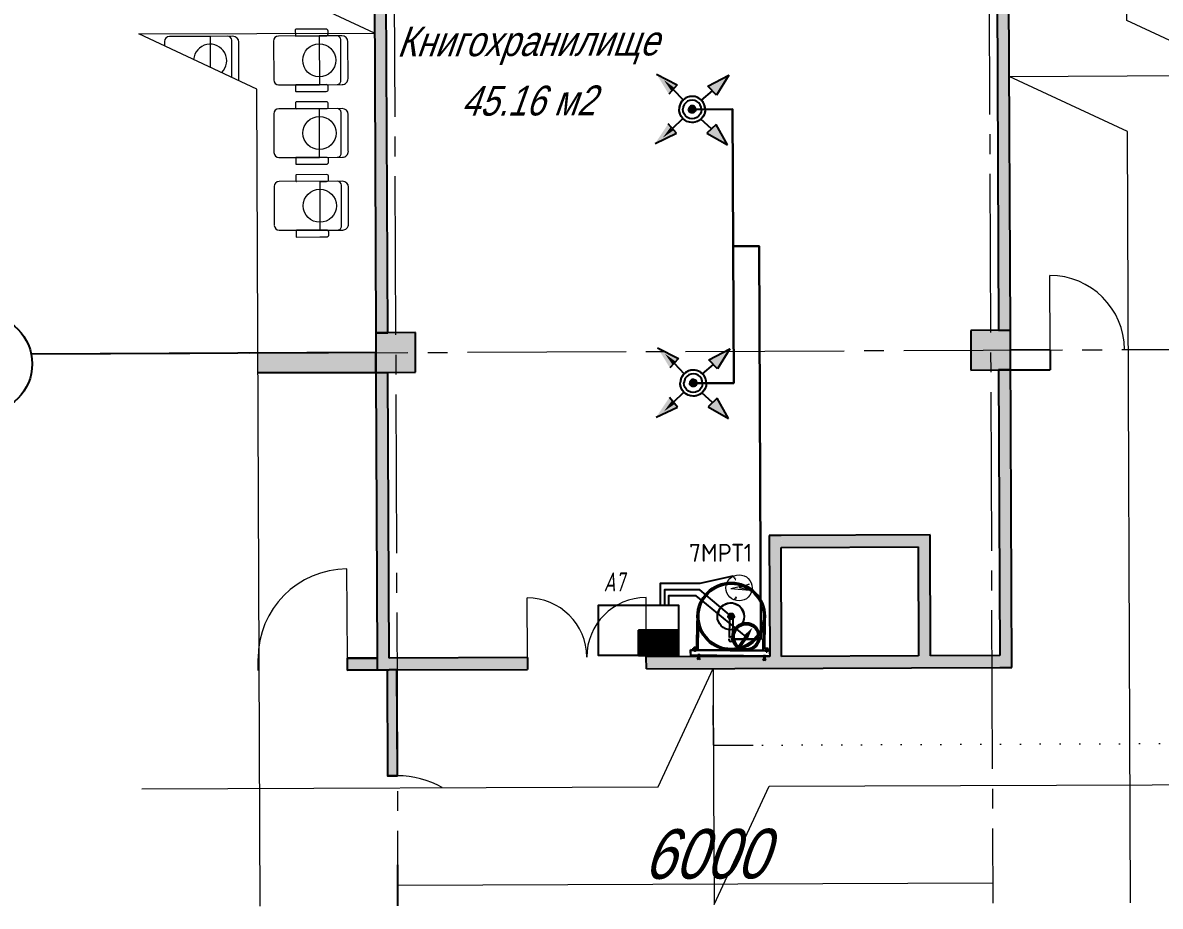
# Model space of a CAD drawing. Header units: millimetres. Extents: x 30169 to 203393, y 1026 to 13462.
# Drawn here: x 166434 to 172170, y 3835 to 8290 of the extents above; entities that cross this region are included whole.
import ezdxf

# ---------------------------------------------------------------- set-up
doc = ezdxf.new("R2010")
doc.units = ezdxf.units.MM
for name, pattern in [('DASHED', [7, 5, -2, 0]), ('LTYPE_5', [1100, 800, -100, 100, -100]), ('LTYPE_9', [100, 0, -100])]:
    doc.linetypes.add(name, pattern=pattern)
doc.layers.add('.', color=7, linetype='Continuous', lineweight=50)
doc.layers.add('ПС', color=1, linetype='Continuous', lineweight=50)
for name, color, linetype in [('FM', 6, 'Continuous'), ('JAM NOVEC SYSTEM PIPING', 3, 'Continuous'), ('NOZZLE', 4, 'Continuous'), ('SPRKDAT1', 30, 'Continuous'), ('АГПТ', 7, 'Continuous')]:
    doc.layers.add(name, color=color, linetype=linetype)
for name, color, linetype, lineweight, true_color in [('STANDARD', 18, 'Continuous', 25, 0x000000), ('Горизонтали--LBL', 52, 'Continuous', 5, 0xb3b300), ('Общий01', 18, 'Continuous', 13, 0x000000), ('Стена', 18, 'Continuous', 50, 0x000000)]:
    doc.layers.add(name, color=color, linetype=linetype, lineweight=lineweight, true_color=true_color)
doc.styles.add('ARIAL', font='arial.ttf')
doc.styles.add('ARIALUNICODEMS', font='ARIALUNI.ttf')
doc.styles.add('Архитектурный', font='isocpeui.ttf')

# ---------------------------------------------------------------- blocks, each defined once
blk = doc.blocks.new('книгохранилище')
h = blk.add_hatch(color=252)
h.dxf.hatch_style = 1
h.paths.add_polyline_path([(439442.8, -27493.5), (439477, -27399.5), (438918.4, -27196.2), (438884.2, -27290.2)])
h = blk.add_hatch(color=252)
h.dxf.hatch_style = 1
h.paths.add_polyline_path([(438950.3, -28846.6), (438809.3, -28795.3), (438788.8, -28851.7), (438929.8, -28903)])
h.paths.add_polyline_path([(439023.7, -28937.2), (438986.1, -28923.5), (438976.8, -28920.1), (438794.3, -29421.5), (438841.2, -29438.6)])
at = {"layer": 'Общий01', "linetype": 'Continuous', "lineweight": 5}
for points in [[(439442.8, -27493.5), (439630.7, -27561.9), (439699.1, -27373.9), (439511.2, -27305.5)], [(442261.9, -28519.5), (442449.8, -28587.9), (442518.2, -28400), (442330.3, -28331.6)]]:
    blk.add_hatch(color=252, dxfattribs=at).paths.add_polyline_path(points)
at = {"layer": 'Стена', "linetype": 'Continuous', "lineweight": 5}
for points in [[(439567.6, -27326.1), (440422.6, -24976.8), (440366.3, -24956.3), (439511.2, -27305.5)], [(442518.2, -28400), (443373.3, -26050.8), (443316.9, -26030.3), (442461.8, -28379.5)], [(439442.8, -27493.5), (438929.8, -28903), (438986.1, -28923.5), (439499.2, -27514)], [(442393.4, -28567.4), (441880.4, -29977), (441936.8, -29997.5), (442449.8, -28587.9)], [(440867.3, -29544.4), (441075.9, -28971.1), (441019.5, -28950.6), (440810.9, -29523.8)], [(441055.4, -29027.5), (441760.8, -29284.3), (441781.3, -29227.9), (441075.9, -28971.1)], [(441704.4, -29263.8), (441516.3, -29780.6), (441572.7, -29801.1), (441760.8, -29284.3)]]:
    blk.add_hatch(color=252, dxfattribs=at).paths.add_polyline_path(points)
h = blk.add_hatch(color=252, dxfattribs=at)
h.paths.add_polyline_path([(440205.5, -29367.3), (441880.4, -29977), (441900.9, -29920.6), (440226, -29311)])
h.paths.add_polyline_path([(439641.6, -29162.1), (439662.2, -29105.7), (439006.7, -28867.2), (438986.1, -28923.5)])
at = {"color": 252, "lineweight": 18}
for points in [[(437964.6, -29816.8), (439373.8, -25945.1), (438911, -25478.7), (439469.6, -25682), (440028.1, -25885.3), (439565.3, -25418.9), (440727.3, -22226.4)], [(442088.7, -31317.9), (443418.8, -27663.6), (442956, -27197.2), (443514.6, -27400.5), (444073.1, -27603.8), (443610.3, -27137.4), (444851.4, -23727.4)], [(437609.4, -29055), (440055.2, -29945.2), (440521.6, -29482.4), (440318.3, -30040.9), (440115, -30599.5), (440581.4, -30136.7), (442850.6, -30962.6)]]:
    blk.add_lwpolyline(points, dxfattribs=at)
at = {"color": 252}
for points in [[(439477, -27399.5), (438918.4, -27196.2)], [(439442.8, -27493.5), (438884.2, -27290.2)], [(438929.8, -28903), (438788.8, -28851.7), (438809.3, -28795.3), (438950.3, -28846.6)], [(438950.3, -28846.6), (438929.8, -28903)], [(438976.8, -28920.1), (438794.3, -29421.5), (438841.2, -29438.6)], [(438841.2, -29438.6), (439023.7, -28937.2)]]:
    blk.add_lwpolyline(points, dxfattribs=at)
at = {"layer": 'STANDARD', "color": 252, "linetype": 'Continuous', "lineweight": 5}
for centre in [(439718.8, -25917.9), (439593.4, -26262.4), (439468, -26607)]:
    blk.add_circle(centre, 83.5, dxfattribs=at)
blk.add_arc((439201.9, -25729.7), 83.5, 293.96365, 155.59209, dxfattribs=at)
at = {"layer": 'Горизонтали--LBL', "color": 252, "linetype": 'Continuous', "lineweight": 5}
for p, q in [((439019.1, -25559.1), (439011.5, -25579.9)), ((439244, -25614.3), (439051.1, -25544.1)), ((439244, -25614.3), (439190.7, -25760.6)), ((439351.8, -25653.6), (439244, -25614.3)), ((439275.6, -25846.1), (439339.6, -25670.4)), ((439306.3, -25866.5), (439369.8, -25692)), ((439535.9, -25747.2), (439469, -25931)), ((439760.8, -25802.4), (439568, -25732.3)), ((439658.8, -25731.4), (439648.8, -25759)), ((439805.2, -25782), (439662, -25729.9)), ((439650.3, -25762.2), (439793.5, -25814.3)), ((439760.8, -25802.4), (439676.8, -26033.3)), ((439760.8, -25802.4), (439793.5, -25814.3)), ((439868.7, -25841.7), (439760.8, -25802.4)), ((439806.3, -25808.4), (439811.2, -25794.9)), ((439786.1, -26051.8), (439856.4, -25858.5)), ((439823.1, -26054.6), (439886.6, -25880.2)), ((439483.9, -25963.1), (439676.8, -26033.3)), ((439563, -25994.5), (439553, -26022.1)), ((439554.5, -26025.3), (439697.7, -26077.5)), ((439554.5, -26025.3), (439697.7, -26077.5)), ((439709.5, -26045.2), (439566.2, -25993)), ((439676.8, -26033.3), (439784.6, -26072.5)), ((439410.5, -26091.8), (439343.6, -26275.6)), ((439635.4, -26147), (439442.5, -26076.8)), ((439533.4, -26076), (439523.4, -26103.6)), ((439679.8, -26126.6), (439536.6, -26074.5)), ((439665, -26065.6), (439697.7, -26077.5)), ((439710.5, -26071.5), (439715.4, -26058)), ((439524.8, -26106.8), (439668.1, -26158.9)), ((439551.4, -26377.8), (439635.4, -26147)), ((439635.4, -26147), (439668.1, -26158.9)), ((439743.2, -26186.3), (439635.4, -26147)), ((439680.9, -26152.9), (439685.8, -26139.4)), ((439660.7, -26396.3), (439731, -26203.1)), ((439697.7, -26399.1), (439761.2, -26224.7)), ((439358.5, -26307.6), (439551.4, -26377.8)), ((439437.6, -26339.1), (439427.6, -26366.7)), ((439429.1, -26369.9), (439572.3, -26422)), ((439429.1, -26369.9), (439572.3, -26422)), ((439584.1, -26389.7), (439440.8, -26337.6)), ((439551.4, -26377.8), (439659.2, -26417.1)), ((439285.1, -26436.3), (439218.2, -26620.1)), ((439617.8, -26530.8), (439317.1, -26421.4)), ((439408, -26420.5), (439397.9, -26448.1)), ((439554.4, -26471.2), (439411.2, -26419)), ((439539.6, -26410.1), (439572.3, -26422)), ((439585.1, -26416), (439590, -26402.5)), ((439510, -26491.6), (439426, -26722.4)), ((439510, -26491.6), (439542.7, -26503.5)), ((439555.5, -26497.5), (439560.4, -26484)), ((439535.3, -26740.9), (439605.6, -26547.6)), ((439572.3, -26743.7), (439635.8, -26569.3)), ((439233.1, -26652.2), (439426, -26722.4)), ((439312.2, -26683.6), (439302.2, -26711.2)), ((439303.7, -26714.4), (439446.9, -26766.6)), ((439303.7, -26714.4), (439446.9, -26766.6)), ((439458.7, -26734.3), (439315.4, -26682.1)), ((439426, -26722.4), (439533.8, -26761.6)), ((439414.2, -26754.7), (439446.9, -26766.6)), ((439459.7, -26760.6), (439464.6, -26747.1))]:
    blk.add_line(p, q, dxfattribs=at)
for centre, radius, start, end in [((439042.6, -25567.6), 25, 70, 160), ((439320.8, -25663.6), 20, 340, 70), ((439341.6, -25681.8), 30, 340, 70), ((439559.4, -25755.8), 25, 70, 160), ((439661.2, -25732.3), 2.5, 70, 160), ((439651.1, -25759.9), 2.5, 160, 250), ((439796.9, -25804.9), 10, 250, 340), ((439801.8, -25791.4), 10, 340, 70), ((439278.1, -25856.2), 30, 325.07079, 340), ((439837.6, -25851.7), 20, 340, 70), ((439858.4, -25869.9), 30, 340, 70), ((439492.5, -25939.6), 25, 160, 250), ((439555.3, -26023), 2.5, 160, 250), ((439565.4, -25995.4), 2.5, 70, 160), ((439434, -26100.3), 25, 70, 160), ((439535.7, -26076.8), 2.5, 70, 160), ((439701.1, -26068.1), 10, 250, 340), ((439706, -26054.6), 10, 340, 70), ((439767.3, -26044.9), 20, 250, 340), ((439794.9, -26044.3), 30, 250, 340), ((439525.7, -26104.4), 2.5, 160, 250), ((439671.5, -26149.5), 10, 250, 340), ((439676.4, -26136), 10, 340, 70), ((439712.2, -26196.2), 20, 340, 70), ((439733, -26214.5), 30, 340, 70), ((439367.1, -26284.1), 25, 160, 250), ((439429.9, -26367.5), 2.5, 160, 250), ((439440, -26339.9), 2.5, 70, 160), ((439308.6, -26444.9), 25, 70, 160), ((439410.3, -26421.4), 2.5, 70, 160), ((439575.7, -26412.6), 10, 250, 340), ((439580.6, -26399.1), 10, 340, 70), ((439641.9, -26389.5), 20, 250, 340), ((439669.5, -26388.9), 30, 250, 340), ((439400.3, -26449), 2.5, 160, 250), ((439546.1, -26494.1), 10, 250, 340), ((439551, -26480.5), 10, 340, 70), ((439586.8, -26540.8), 20, 340, 70), ((439607.6, -26559), 30, 340, 70), ((439241.7, -26628.7), 25, 160, 250), ((439304.5, -26712.1), 2.5, 160, 250), ((439314.6, -26684.5), 2.5, 70, 160), ((439450.3, -26757.2), 10, 250, 340), ((439455.2, -26743.7), 10, 340, 70), ((439516.5, -26734), 20, 250, 340), ((439544.1, -26733.4), 30, 250, 340)]:
    blk.add_arc(centre, radius, start, end, dxfattribs=at)
at = {"layer": 'Общий01', "color": 252, "linetype": 'LTYPE_5', "lineweight": 5}
for p, q in [((441379.8, -22463.9), (438617.1, -30054.3)), ((444198.9, -23489.9), (441436.2, -31080.4)), ((437843.8, -26805.1), (443601.1, -28900.6))]:
    blk.add_line(p, q, dxfattribs=at)
at = {"layer": 'Общий01', "color": 252, "linetype": 'Continuous', "lineweight": 25}
for p, q in [((439511.2, -27305.5), (439442.8, -27493.5)), ((439699.1, -27373.9), (439511.2, -27305.5)), ((439630.7, -27561.9), (439699.1, -27373.9)), ((439442.8, -27493.5), (439630.7, -27561.9)), ((442330.3, -28331.6), (442261.9, -28519.5)), ((442518.2, -28400), (442330.3, -28331.6)), ((442449.8, -28587.9), (442518.2, -28400)), ((442261.9, -28519.5), (442449.8, -28587.9))]:
    blk.add_line(p, q, dxfattribs=at)
at = {"layer": 'Общий01', "color": 252, "linetype": 'Continuous', "lineweight": 18}
for q in [(440457.7, -29657.9), (440577.2, -29914.2)]:
    blk.add_line((440389.3, -29845.8), q, dxfattribs=at)
at = {"layer": 'Общий01', "color": 252, "linetype": 'LTYPE_9', "lineweight": 5}
blk.add_line((443067, -30820.4), (440389.3, -29845.8), dxfattribs=at)
at = {"layer": 'Общий01', "color": 252, "linetype": 'Continuous', "lineweight": 5}
blk.add_line((438652.3, -29957.6), (441471.4, -30983.7), dxfattribs=at)
at = {"layer": 'Общий01', "color": 252, "linetype": 'Continuous', "lineweight": 25}
blk.add_circle((437600, -26768.2), 246.6, dxfattribs=at)
at = {"layer": 'Стена', "color": 252, "linetype": 'Continuous', "lineweight": 25}
for p, q in [((440366.3, -24956.3), (439511.2, -27305.5)), ((439567.6, -27326.1), (440422.6, -24976.8)), ((443316.9, -26030.3), (442461.8, -28379.5)), ((442518.2, -28400), (443393.8, -25994.4)), ((439477, -27399.5), (437843.8, -26805.1)), ((438884.2, -27290.2), (439499.2, -27514)), ((439511.2, -27305.5), (439567.6, -27326.1)), ((439442.8, -27493.5), (439477, -27399.5)), ((439442.8, -27493.5), (438950.3, -28846.6)), ((439006.7, -28867.2), (439499.2, -27514)), ((442461.8, -28379.5), (442518.2, -28400)), ((441936.8, -29997.5), (442484, -28494)), ((442672, -28562.4), (442484, -28494)), ((442672, -28562.4), (442637.8, -28656.4)), ((442393.4, -28567.4), (441900.9, -29920.6)), ((442449.8, -28587.9), (442393.4, -28567.4)), ((442449.8, -28587.9), (442637.8, -28656.4)), ((438386.5, -28641.4), (438366, -28697.8)), ((438788.8, -28851.7), (438809.3, -28795.3)), ((438788.8, -28851.7), (438809.3, -28795.3)), ((438950.3, -28846.6), (438809.3, -28795.3)), ((438950.3, -28846.6), (438809.3, -28795.3)), ((438788.8, -28851.7), (438929.8, -28903)), ((438788.8, -28851.7), (438929.8, -28903)), ((438929.8, -28903), (438976.8, -28920.1)), ((438929.8, -28903), (438976.8, -28920.1)), ((439662.2, -29105.7), (439006.7, -28867.2)), ((438976.8, -28920.1), (438794.3, -29421.5)), ((438976.8, -28920.1), (438794.3, -29421.5)), ((438841.2, -29438.6), (439023.7, -28937.2)), ((438841.2, -29438.6), (439023.7, -28937.2)), ((438976.8, -28920.1), (438986.1, -28923.5)), ((438976.8, -28920.1), (438986.1, -28923.5)), ((439023.7, -28937.2), (438986.1, -28923.5)), ((439023.7, -28937.2), (438986.1, -28923.5)), ((439023.7, -28937.2), (439641.6, -29162.1)), ((441019.5, -28950.6), (440810.9, -29523.8)), ((441075.9, -28971.1), (441019.5, -28950.6)), ((441781.3, -29227.9), (441075.9, -28971.1)), ((440867.3, -29544.4), (441055.4, -29027.5)), ((441055.4, -29027.5), (441704.4, -29263.8)), ((439662.2, -29105.7), (439641.6, -29162.1)), ((441572.7, -29801.1), (441781.3, -29227.9)), ((440205.5, -29367.3), (440226, -29311)), ((440810.9, -29523.8), (440226, -29311)), ((441704.4, -29263.8), (441516.3, -29780.6)), ((440205.5, -29367.3), (441880.4, -29977)), ((438841.2, -29438.6), (438794.3, -29421.5)), ((438841.2, -29438.6), (438794.3, -29421.5)), ((441516.3, -29780.6), (440867.3, -29544.4)), ((441900.9, -29920.6), (441572.7, -29801.1)), ((438617.1, -30054.3), (438687.3, -29861.5)), ((441880.4, -29977), (441936.8, -29997.5))]:
    blk.add_line(p, q, dxfattribs=at)
at = {"layer": 'Стена', "color": 252, "linetype": 'Continuous', "lineweight": 5}
for p, q in [((442672, -28562.4), (442800.2, -28210)), ((438809.3, -28795.3), (438963.2, -28372.5)), ((439662.2, -29105.7), (439764.8, -28823.8)), ((440226, -29311), (440328.6, -29029))]:
    blk.add_line(p, q, dxfattribs=at)
for centre, radius, start, end in [((442672, -28562.4), 375, 340, 70), ((438809.3, -28795.3), 450, 70, 160), ((439662.2, -29105.7), 300, 340, 70), ((440226, -29311), 300, 70, 160), ((438687.3, -29861.5), 450, 39.85987, 70)]:
    blk.add_arc(centre, radius, start, end, dxfattribs=at)
at = {"layer": 'Общий01', "color": 252, "linetype": 'Continuous', "lineweight": 5, "oblique": 20, "width": 0.8}
for s, height, style, p in [('Книгохранилище', 150, 'ARIALUNICODEMS', (440092.3, -26035.2)), ('45.16 м2', 150, 'ARIALUNICODEMS', (440293.2, -26427.6)), ('6000', 250, 'ARIAL', (439824.1, -30355.3))]:
    blk.add_text(s, height=height, rotation=340, dxfattribs=dict(at, style=style)).set_placement(p)
blk = doc.blocks.new('360 NOZZLE')
at = {"color": 244, "ltscale": 5, "true_color": 0x991b1e}
for p, q in [((-98.2, 98.2), (-46.5, 46.5)), ((98.2, 98.2), (46.5, 46.5)), ((-96.1, -99.1), (-48, -44)), ((96.1, -99.1), (48, -44))]:
    blk.add_line(p, q, dxfattribs=at)
at = {"color": 244, "ltscale": 5, "true_color": 0x991b1e, "extrusion": (0, 0, -1)}
for major_axis, start_param, end_param in [((33.2, -33.2), 0.785398, 3.926991), ((12.7, 12.7), 2.356194, 5.497787), ((12.7, 12.7), 2.356194, 5.497787), ((9.5, -9.5), 0.785398, 3.926991), ((9.5, -9.5), 0.785398, 3.926991), ((7.92, -7.92), 0.785398, 3.926991), ((6.33, -6.33), 0.785398, 3.926991), ((4.75, 4.75), 2.356194, 5.497787)]:
    blk.add_ellipse((0, 0), major_axis=major_axis, ratio=1, start_param=start_param, end_param=end_param, dxfattribs=at)
at = {"color": 244, "ltscale": 5, "true_color": 0x991b1e}
for major_axis, start_param, end_param in [((-33.2, -33.2), 0.785398, 3.926991), ((-12.7, 12.7), 2.356194, 5.497787), ((-12.7, 12.7), 2.356194, 5.497787), ((-9.5, -9.5), 0.785398, 3.926991), ((-9.5, -9.5), 0.785398, 3.926991), ((-7.92, -7.92), 0.785398, 3.926991), ((-6.33, -6.33), 0.785398, 3.926991), ((-4.75, 4.75), 2.356194, 5.497787)]:
    blk.add_ellipse((0, 0), major_axis=major_axis, ratio=1, start_param=start_param, end_param=end_param, dxfattribs=at)
at = {"layer": 'NOZZLE', "color": 244, "true_color": 0x991b1e}
for p, q in [((-174.9, 183.4), (-122.1, 77.3)), ((174.9, 183.4), (122.1, 77.3)), ((-122.1, 77.3), (-74.3, 119.1)), ((122.1, 77.3), (74.3, 119.1)), ((-118.5, -76.7), (-175.9, -181.4)), ((-73.6, -121.6), (-118.5, -76.7)), ((73.6, -121.6), (118.5, -76.7)), ((118.5, -76.7), (175.9, -181.4)), ((-175.9, -181.4), (-73.6, -121.6)), ((175.9, -181.4), (73.6, -121.6))]:
    blk.add_line(p, q, dxfattribs=at)
for points in [[(-74.3, 119.1), (-174.9, 183.4), (-122.1, 77.3)], [(74.3, 119.1), (174.9, 183.4), (122.1, 77.3)], [(-93.9, 108.6), (-108.6, 93.9), (-145.2, 145.2)], [(93.9, 108.6), (108.6, 93.9), (145.2, 145.2)], [(-118.5, -76.7), (-175.9, -181.4), (-73.6, -121.6)], [(118.5, -76.7), (175.9, -181.4), (73.6, -121.6)]]:
    blk.add_solid(points, dxfattribs=at)
at = {"layer": 'SPRKDAT1', "color": 244, "ltscale": 5, "true_color": 0x991b1e, "extrusion": (0, 0, -1)}
for start_param, end_param in [(0.785398, 3.926991), (2.356194, 3.926991), (0.785398, 2.356194)]:
    blk.add_ellipse((0, 0), major_axis=(46.5, -46.5), ratio=1, start_param=start_param, end_param=end_param, dxfattribs=at)
at = {"layer": 'SPRKDAT1', "color": 244, "ltscale": 5, "true_color": 0x991b1e}
for start_param, end_param in [(0.785398, 3.926991), (2.356194, 3.926991), (0.785398, 2.356194)]:
    blk.add_ellipse((0, 0), major_axis=(-46.5, -46.5), ratio=1, start_param=start_param, end_param=end_param, dxfattribs=at)
blk = doc.blocks.new('СДУ')
at = {"layer": 'ПС'}
h = blk.add_hatch(color=6, dxfattribs=at)
h.dxf.hatch_style = 1
h.paths.add_polyline_path([(4397121.1, 581569.6), (4397150.9, 581539.8), (4397201.8, 581620.5)])
at = {"layer": 'ПС', "color": 6, "elevation": -692.9}
blk.add_lwpolyline([(4397069.5, 581485.5), (4397137.3, 581553.3)], dxfattribs=at)
at = {"layer": 'ПС', "color": 6, "ltscale": 100}
blk.add_circle((4397136, 581554.7, -692.9), 110, dxfattribs=at)
blk = doc.blocks.new('ЭКМ')
at = {"color": 63, "linetype": 'DASHED'}
for points in [[(759475.6, -1374292.8), (759504.9, -1374315.5)], [(759676.9, -1374298.6), (759646.4, -1374319.5)]]:
    blk.add_lwpolyline(points, dxfattribs=at)
at = {"color": 63, "lineweight": 20}
for points in [[(759577, -1374270), (759546, -1374426), (759575, -1374340)], [(759577, -1374270), (759599, -1374427.5), (759575, -1374340)]]:
    blk.add_lwpolyline(points, dxfattribs=at)
blk.add_circle((759575, -1374340), 110, dxfattribs=at)

msp = doc.modelspace()

# ---------------------------------------------------------------- hatches: boundary and pattern name
at = {"layer": '.', "lineweight": 30}
h = msp.add_hatch(dxfattribs=at)
h.set_pattern_fill('ANGLE', color=1, scale=0.6, angle=90)
h.set_pattern_definition([(90, (480804.5646, 403553.73), (-4.191, 3e-16), [3.048, -1.143]), (180, (480804.5646, 403553.73), (-5e-16, -4.191), [3.048, -1.143])])
h.paths.add_polyline_path([(169741.4, 5099.5), (169741.4, 5226.6), (169539, 5226.6), (169539, 5099.5)])

# ---------------------------------------------------------------- linework, layer by layer
at = {"color": 1}
for centre, radius in [((170006.3, 5297), 171), ((170006.3, 5297, 569.6), 163.7)]:
    msp.add_circle(centre, radius, dxfattribs=at)
at = {"layer": 'FM', "color": 1}
for p, q in [((169997.7, 5284.9), (169996.7, 5190.1, 569.6)), ((170014.7, 5284.7), (170013.7, 5189.9, 569.6)), ((169832.6, 5136.3), (169834.5, 5274.7, -569.6)), ((169840.6, 5127.8), (169842.1, 5249.4, -2915.3)), ((170168.3, 5124.4), (170169.2, 5245.1, -2882.9)), ((170176.5, 5132.7), (170176.9, 5274.6, -569.6)), ((169801, 5128.2), (169800.7, 5098.7)), ((169801, 5128.2), (169800.7, 5098.7)), ((169801, 5128.2), (169800.7, 5098.7)), ((169801, 5128.2), (169800.7, 5098.7)), ((169801, 5128.2), (169800.7, 5098.7)), ((169801, 5128.2), (169800.7, 5098.7)), ((169801, 5128.2), (169800.7, 5098.7)), ((169801, 5128.2), (169800.7, 5098.7)), ((169801, 5128.2), (169800.7, 5098.7)), ((169801, 5128.2), (169800.7, 5098.7)), ((169801, 5128.2), (169800.7, 5098.7)), ((169801, 5128.2), (169800.7, 5098.7)), ((169801, 5128.2), (169800.7, 5098.7)), ((169801, 5128.2), (169800.7, 5098.7)), ((169801, 5128.2), (169800.7, 5098.7)), ((169801, 5128.2), (169800.7, 5098.7)), ((169801, 5128.2), (169800.7, 5098.7)), ((169801, 5128.2), (169800.7, 5098.7)), ((169801, 5128.2), (169800.7, 5098.7)), ((169801, 5128.2), (169800.7, 5098.7)), ((169801, 5128.2), (169800.7, 5098.7)), ((169801, 5128.2), (169800.7, 5098.7)), ((169801, 5128.2), (169800.7, 5098.7)), ((169801, 5128.2), (169800.7, 5098.7)), ((169800.8, 5111.7), (169801, 5128.2)), ((169800.8, 5111.7), (169801, 5128.2)), ((169800.8, 5111.7), (169801, 5128.2)), ((169800.8, 5111.7), (169801, 5128.2)), ((169800.8, 5111.7), (169801, 5128.2)), ((169800.8, 5111.7), (169801, 5128.2)), ((169800.8, 5111.7), (169801, 5128.2)), ((169800.8, 5111.7), (169801, 5128.2)), ((169800.8, 5111.7), (169801, 5128.2)), ((169800.8, 5111.7), (169801, 5128.2)), ((169800.8, 5111.7), (169801, 5128.2)), ((169800.8, 5111.7), (169801, 5128.2)), ((170201.1, 5124.1), (169801, 5128.2)), ((170201.1, 5121.4), (169801, 5125.5)), ((169814.9, 5128.1), (169815, 5136.5)), ((169814.9, 5128.1), (169815, 5136.5)), ((169815, 5136.5), (169832.6, 5136.3)), ((169821.2, 5125.3), (169821.1, 5121.6)), ((169826.4, 5121.5), (169821.1, 5121.6)), ((169826.5, 5125.3), (169826.4, 5121.5)), ((170194.1, 5132.6), (170176.5, 5132.7)), ((170182.3, 5121.6), (170182.3, 5117.8)), ((170182.3, 5117.8), (170187.6, 5117.8)), ((170187.7, 5121.5), (170187.6, 5117.8)), ((170194, 5124.2), (170194.1, 5132.6)), ((170194, 5124.2), (170194.1, 5132.6)), ((170194, 5124.2), (170194.1, 5132.6)), ((170194, 5124.2), (170194.1, 5132.6)), ((170201.1, 5124.1), (170200.8, 5094.6)), ((170201.1, 5124.1), (170200.8, 5094.6)), ((170201.1, 5124.1), (170200.8, 5094.6)), ((170201.1, 5124.1), (170200.8, 5094.6)), ((170201.1, 5124.1), (170200.8, 5094.6)), ((170201.1, 5124.1), (170200.8, 5094.6)), ((170201.1, 5124.1), (170200.8, 5094.6)), ((170201.1, 5124.1), (170200.8, 5094.6)), ((170201.1, 5124.1), (170200.8, 5094.6)), ((170201.1, 5124.1), (170200.8, 5094.6)), ((170201.1, 5124.1), (170200.8, 5094.6)), ((170201.1, 5124.1), (170200.8, 5094.6)), ((170200.9, 5107.5), (170201.1, 5124.1)), ((170200.9, 5107.5), (170201.1, 5124.1)), ((170200.9, 5107.5), (170201.1, 5124.1)), ((170200.9, 5107.5), (170201.1, 5124.1)), ((170200.9, 5107.5), (170201.1, 5124.1)), ((170200.9, 5107.5), (170201.1, 5124.1)), ((170200.8, 5096.7), (169800.7, 5100.8)), ((170200.8, 5094.6), (169800.7, 5098.7)), ((169839.6, 5098), (169839.5, 5088.4)), ((169844.8, 5097.9), (169844.7, 5089.9)), ((170171.6, 5094.5), (170171.5, 5083.6)), ((170174.1, 5096.9), (170174.1, 5096.9)), ((170176.8, 5094.5), (170176.7, 5085.1))]:
    msp.add_line(p, q, dxfattribs=at)
msp.add_lwpolyline([(170005.1, 5298.7), (170005.1, 5301.4), (170007.9, 5301.4), (170007.8, 5298.4)], dxfattribs=at)
msp.add_lwpolyline([(170005.1, 5298.7), (170005.1, 5301.4), (170007.9, 5301.4), (170007.8, 5298.4)], dxfattribs=at)
for points in [[(169830.1, 5128), (169817.8, 5128.1), (169817.8, 5125.4), (169830.1, 5125.2)], [(169828, 5139.9), (169819.7, 5139.9), (169819.6, 5136.5), (169827.9, 5136.4)], [(170178.8, 5124.3), (170191.1, 5124.2), (170191.1, 5121.5), (170178.7, 5121.6)], [(170181.2, 5136.2), (170189.5, 5136.1), (170189.4, 5132.6), (170181.1, 5132.7)], [(169838, 5103.9), (169846.3, 5103.8), (169846.2, 5100.4), (169838, 5100.4)], [(170170, 5100.5), (170178.3, 5100.4), (170178.3, 5096.9), (170170, 5097)]]:
    msp.add_lwpolyline(points, close=True, dxfattribs=at)
for centre, radius in [((170004.3, 5297), 67.5), ((170004.3, 5297), 67.5), ((170006.3, 5297), 14.9), ((170006.3, 5297), 14.9), ((170006.3, 5297), 9.58), ((170006.3, 5297), 9.58), ((170006.3, 5297), 2.06), ((170006.3, 5297), 2.06)]:
    msp.add_circle(centre, radius, dxfattribs=at)
for centre, radius, start, end in [((170005, 5296.8, -2888.9), 67.3, 95.06263, 173.9521), ((170005, 5296.7, -2880.1), 67.3, 5.77408, 94.99154), ((170005.1, 5182.1, 569.6), 11.6, 168.34375, 10.46456), ((170005.1, 5182.1, 569.6), 11.6, 42.20521, 136.6031), ((169829, 5089.3), 10.5, 301.35322, 355.18559), ((169834.7, 5087.7), 7.36, 268.06859, 355.33944), ((169849.4, 5087.5), 7.36, 183.46887, 270.73972), ((169855.1, 5089), 10.5, 175.18559, 237.45508), ((170161, 5084.5), 10.5, 301.35322, 355.18559), ((170166.7, 5082.9), 7.36, 268.06859, 355.33944), ((170181.4, 5082.7), 7.36, 183.46887, 270.73972), ((170187.2, 5084.2), 10.5, 175.18559, 237.45508)]:
    msp.add_arc(centre, radius, start, end, dxfattribs=at)
at = {"layer": 'АГПТ', "color": 244, "lineweight": 30, "true_color": 0x991b1e}
for points in [[(169809.6, 7853), (170013.6, 7853.9), (170019.2, 6472.8), (169815.2, 6473)], [(170016.4, 7163.3), (170146.9, 7163.9), (170155.1, 5181.3), (170005.1, 5182.1)]]:
    msp.add_lwpolyline(points, dxfattribs=at)
at = {"layer": 'АГПТ', "color": 67, "true_color": 0x727430, "elevation": -2880.1}
msp.add_lwpolyline([(170015.4, 5499.3), (169848.8, 5462), (169648.8, 5462), (169648.8, 5353.7)], dxfattribs=at)
at = {"layer": 'АГПТ', "color": 5}
msp.add_lwpolyline([(170008.3, 5296.6), (169848.8, 5430.6), (169669.9, 5430.6), (169669.9, 5353.7)], dxfattribs=at)
at = {"layer": 'АГПТ', "color": 9, "true_color": 0xafd9aa, "elevation": 569.6}
msp.add_lwpolyline([(170082.6, 5193.2), (169881.7, 5358.4), (169830.5, 5400.5), (169690.4, 5400.5), (169690.4, 5353.7)], dxfattribs=at)
at = {"layer": 'АГПТ', "color": 1, "elevation": 569.6}
msp.add_lwpolyline([(169741.4, 5099.5), (169336.7, 5099.5), (169336.7, 5353.7), (169741.4, 5353.7)], close=True, dxfattribs=at)
at = {"layer": 'АГПТ', "color": 1, "lineweight": 30, "elevation": 569.6}
msp.add_lwpolyline([(169539, 5099.5), (169539, 5226.6), (169741.4, 5226.6), (169741.4, 5099.5)], close=True, dxfattribs=at)

# ---------------------------------------------------------------- block references
at = {"rotation": 20.23190506466768}
msp.add_blockref('книгохранилище', (-253622.3, -119644.7), dxfattribs=at)
at = {"color": 3, "lineweight": 30, "xscale": 0.6, "yscale": 0.6, "zscale": 0.6, "rotation": 95.39619347825231}
msp.add_blockref('ЭКМ', (-608044.4, -525832, -2880.1), dxfattribs=at)
at = {"layer": 'JAM NOVEC SYSTEM PIPING', "color": 3, "xscale": -1, "rotation": 88.9602076062895}
for p in [(169809.6, 7853), (169815.2, 6473)]:
    msp.add_blockref('360 NOZZLE', p, dxfattribs=at)
at = {"layer": 'АГПТ', "color": 1, "linetype": 'DASHED', "xscale": 0.6, "yscale": 0.6, "zscale": 0.6, "rotation": 10.38268514177669}
msp.add_blockref('СДУ', (-2362115.3, -813501.6, 985.3), dxfattribs=at)

# ---------------------------------------------------------------- texts
at = {"layer": 'АГПТ', "linetype": 'DASHED', "attachment_point": 1, "style": 'Архитектурный'}
for s, insert, char_height in [('{\\fGOST Common|b0|i0|c204|p34;\\C0;7МРТ1}', (169793.5, 5662.5, 569.6), 90), ('{\\W0.7;А7}', (169363.5, 5518.8, -569.6), 96)]:
    msp.add_mtext_dynamic_manual_height_columns(s, width=2688.671, gutter_width=1, heights=[0], dxfattribs=dict(at, insert=insert, char_height=char_height))

doc.saveas('drawing.dxf')
